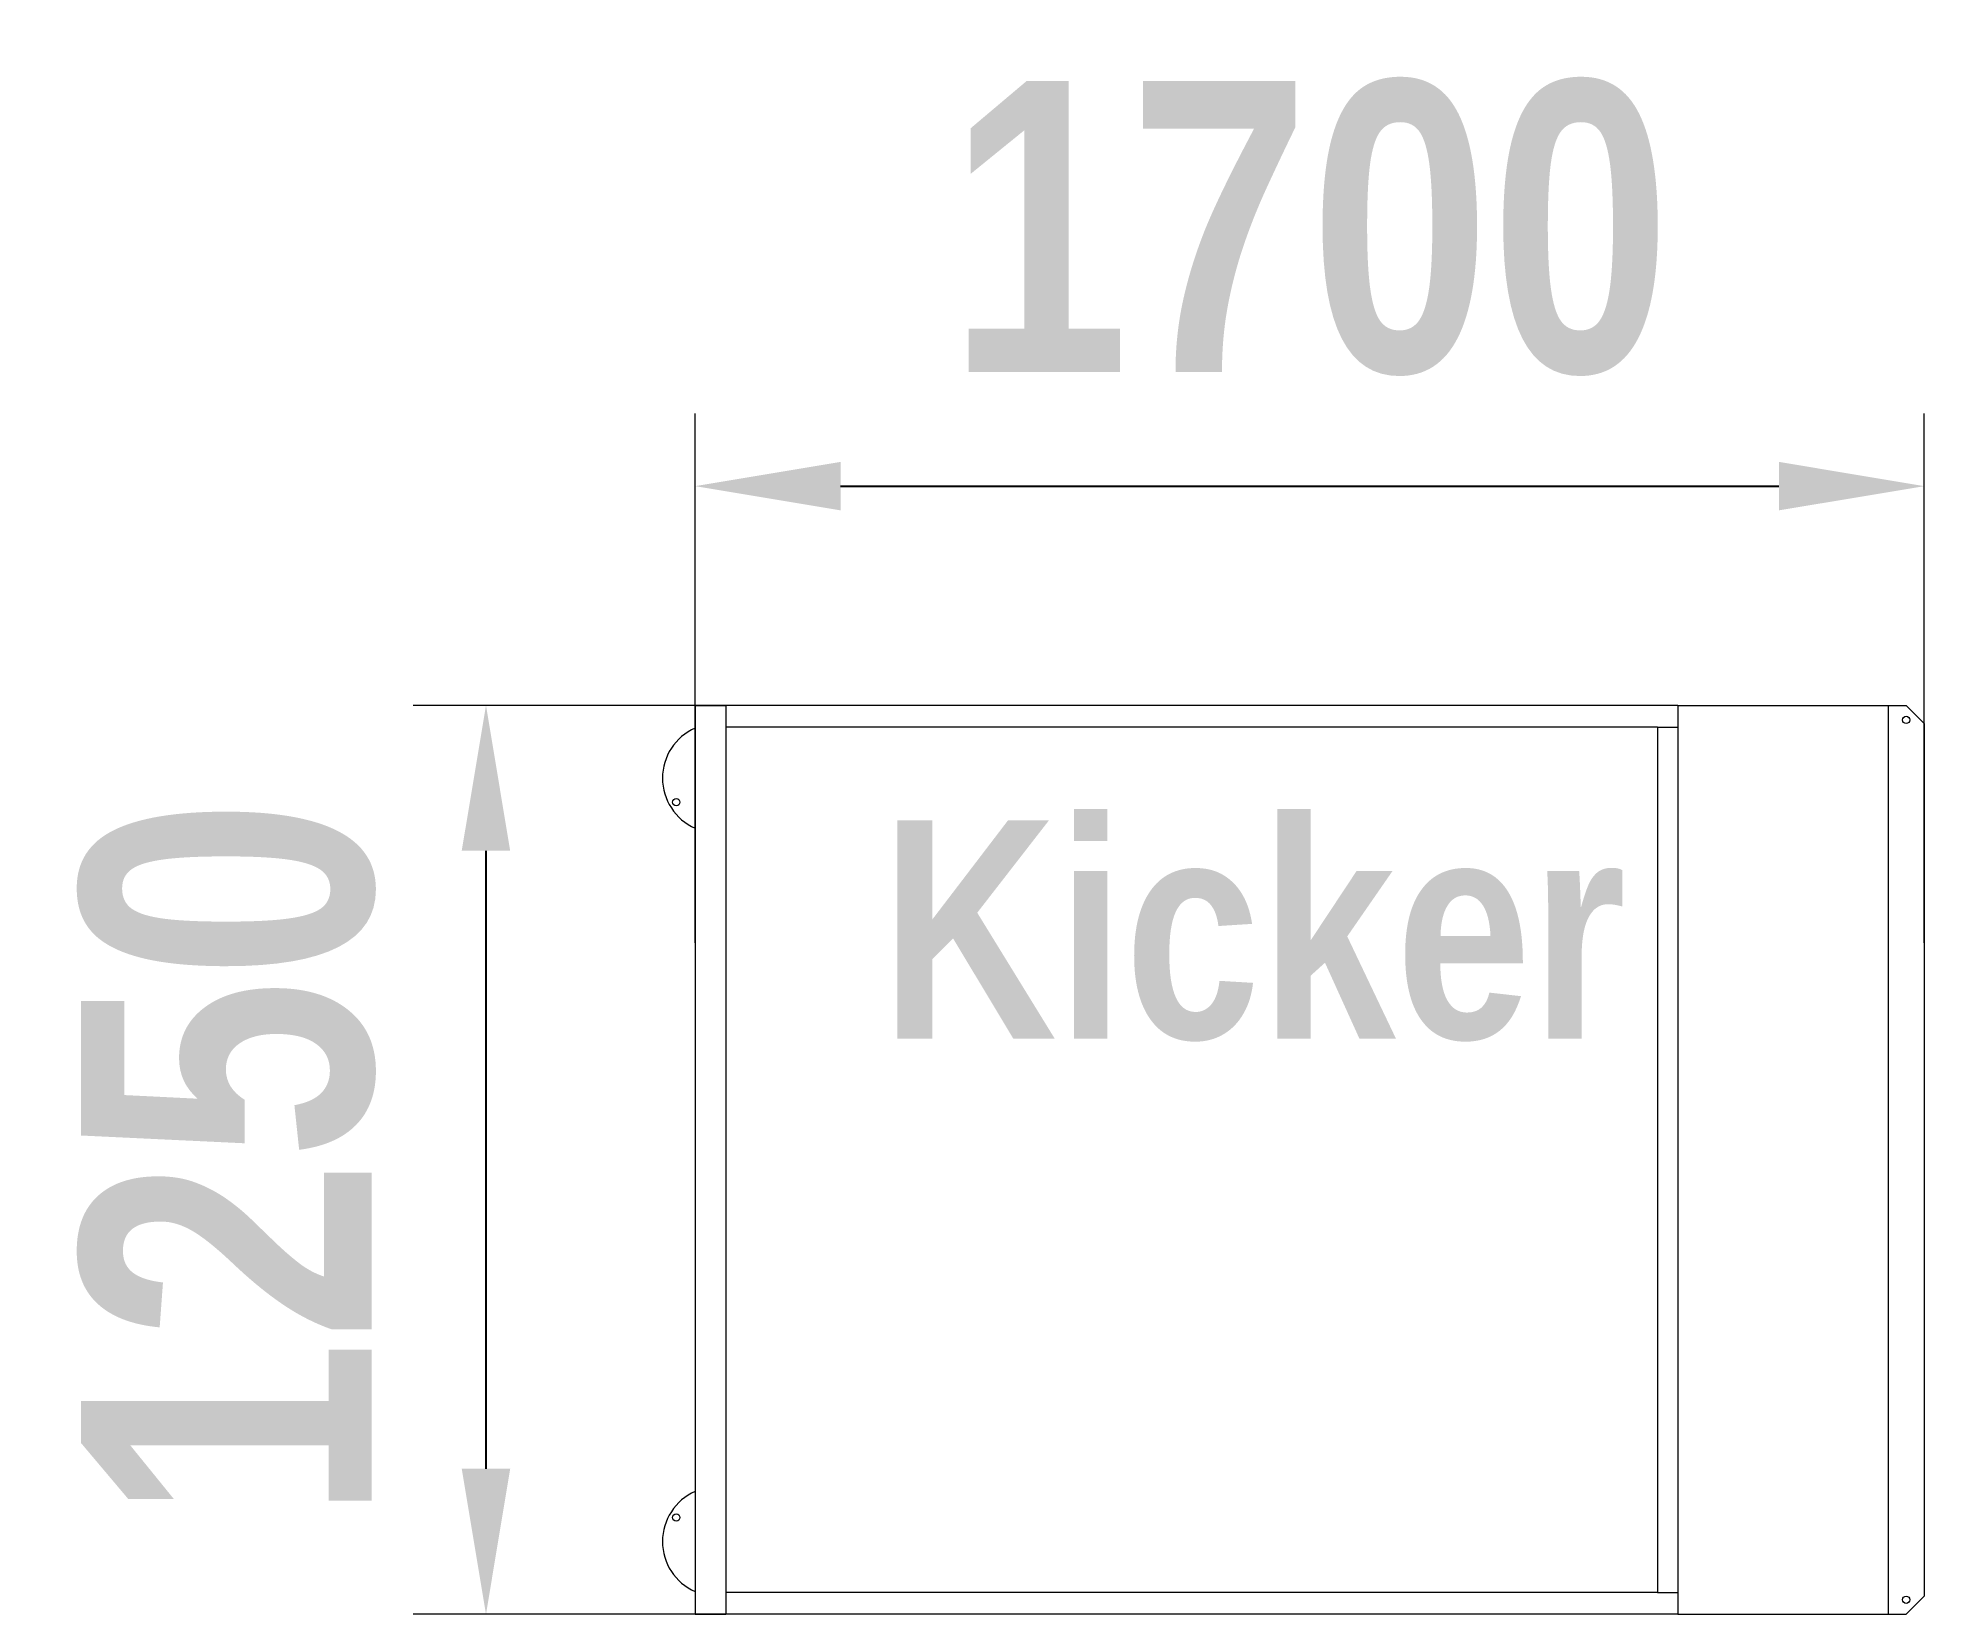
# Model space of a CAD drawing. Header units: millimetres. Extents: x 76534 to 79130, y 1693 to 3861.
import ezdxf

# ---------------------------------------------------------------- set-up
doc = ezdxf.new("R2010")
doc.units = ezdxf.units.MM
doc.layers.add('DiKom', color=7, linetype='Continuous')
doc.styles.add('style1', font='arialbd.ttf', dxfattribs={"width": 0.8})
doc.dimstyles.new('1-50', dxfattribs={"dimtxt": 600, "dimasz": 300, "dimexe": 100, "dimexo": 0, "dimgap": 300, "dimtad": 1, "dimtxsty": 'style1', "dimcen": 200, "dimclrd": 7, "dimclre": 7, "dimclrt": 7, "dimadec": 1, "dimazin": 2, "dimtfac": 1, "dimtmove": 0, "dimatfit": 2, "dimfxl": 1, "dimlwd": 25, "dimlwe": 18, "dimarcsym": 0})

# ---------------------------------------------------------------- blocks, each defined once
blk = doc.blocks.new('*D49')
at = {"layer": 'Defpoints', "color": 0, "transparency": 16777216}
for p in [(79129.9, 3244.5), (77438.9, 2616.6), (79129.9, 2616.6)]:
    blk.add_point(p, dxfattribs=at)
at = {"layer": 'DiKom', "color": 7, "lineweight": 18, "transparency": 16777216}
for p, q in [((77438.9, 2616.6), (77438.9, 3344.5)), ((79129.9, 2616.6), (79129.9, 3344.5))]:
    blk.add_line(p, q, dxfattribs=at)
at = {"layer": 'DiKom', "color": 7, "lineweight": 25, "transparency": 16777216}
blk.add_line((77638.9, 3244.5), (78929.9, 3244.5), dxfattribs=at)
at = {"layer": 'DiKom', "color": 7, "transparency": 16777216}
for points in [[(77638.9, 3277.9), (77638.9, 3211.2), (77438.9, 3244.5)], [(78929.9, 3277.9), (78929.9, 3211.2), (79129.9, 3244.5)]]:
    blk.add_solid(points, dxfattribs=at)
at = {"layer": 'DiKom', "color": 7, "transparency": 16777216, "insert": (78284.4, 3598.8), "char_height": 400, "attachment_point": 5, "style": 'style1'}
blk.add_mtext('1700', dxfattribs=at)
blk = doc.blocks.new('*D50')
at = {"layer": 'Defpoints', "color": 0, "transparency": 16777216}
for p in [(77792, 2943), (77151.1, 1693), (77792, 1693)]:
    blk.add_point(p, dxfattribs=at)
at = {"layer": 'DiKom', "color": 7, "lineweight": 18, "transparency": 16777216}
for p, q in [((77792, 2943), (77051.1, 2943)), ((77792, 1693), (77051.1, 1693))]:
    blk.add_line(p, q, dxfattribs=at)
at = {"layer": 'DiKom', "color": 7, "lineweight": 25, "transparency": 16777216}
blk.add_line((77151.1, 2743), (77151.1, 1893), dxfattribs=at)
at = {"layer": 'DiKom', "color": 7, "transparency": 16777216}
for points in [[(77117.7, 2743), (77184.4, 2743), (77151.1, 2943)], [(77117.7, 1893), (77184.4, 1893), (77151.1, 1693)]]:
    blk.add_solid(points, dxfattribs=at)
at = {"layer": 'DiKom', "color": 7, "transparency": 16777216, "insert": (76796.8, 2318), "char_height": 400, "attachment_point": 5, "rotation": 90, "style": 'style1'}
blk.add_mtext('1250', dxfattribs=at)

msp = doc.modelspace()

# ---------------------------------------------------------------- linework, layer by layer
at = {"layer": 'DiKom', "color": 7, "linetype": 'Continuous', "lineweight": 15}
for p, q in [((77438.859, 2942.953), (77438.859, 1692.953)), ((77438.859, 2942.953), (77480.859, 2942.953)), ((78790.671, 2942.953), (77480.859, 2942.953)), ((77480.859, 2942.953), (77480.859, 1692.953)), ((78790.671, 2942.953), (78790.671, 1692.953)), ((78790.671, 2942.953), (79104.935, 2942.953)), ((79080.117, 2942.953), (79080.117, 1692.953)), ((79104.935, 2942.953), (79129.935, 2917.953)), ((78762.702, 2912.953), (77480.859, 2912.953)), ((78762.702, 2912.953), (78762.702, 1722.953)), ((78762.702, 2912.953), (78790.671, 2912.953)), ((79129.935, 2917.953), (79129.935, 1717.953)), ((78762.702, 1722.953), (77480.859, 1722.953)), ((78762.702, 1722.953), (78790.671, 1722.953)), ((79104.935, 1692.953), (79129.935, 1717.953)), ((77438.859, 1692.953), (77480.859, 1692.953)), ((78790.671, 1692.953), (77480.859, 1692.953)), ((78790.671, 1692.953), (79104.935, 1692.953))]:
    msp.add_line(p, q, dxfattribs=at)
for centre in [(79105.026, 2922.953), (77412.874, 2809.928), (77412.874, 1825.978), (79105.026, 1712.953)]:
    msp.add_circle(centre, 5, dxfattribs=at)
for centre in [(77468.859, 2842.953), (77468.859, 1792.953)]:
    msp.add_arc(centre, 75, 113.578178, 246.421822, dxfattribs=at)

# ---------------------------------------------------------------- texts
at = {"layer": 'DiKom', "insert": (77694.539, 2784.716), "char_height": 300, "width": 2879.2195, "attachment_point": 1, "style": 'style1'}
msp.add_mtext('Kicker', dxfattribs=at)

# ---------------------------------------------------------------- dimensions: what is measured, and where the dimension line sits
at = {"layer": 'DiKom'}
dim = msp.add_linear_dim(base=(79129.935, 3244.535), p1=(77438.859, 2616.563), p2=(79129.935, 2616.563), text='1700', dimstyle='1-50', override={"dimtxt": 400, "dimasz": 200, "dimgap": 150}, dxfattribs=at)
dim.commit()
dim.dimension.update_dxf_attribs({"geometry": '*D49', "text_midpoint": (78284.397, 3244.535), "dimtype": 160})
dim = msp.add_linear_dim(base=(77151.066, 1692.953), p1=(77791.999, 2942.953), p2=(77791.999, 1692.953), angle=90, dimstyle='1-50', override={"dimtxt": 400, "dimasz": 200, "dimgap": 150}, dxfattribs=at)
dim.commit()
dim.dimension.update_dxf_attribs({"geometry": '*D50', "text_midpoint": (77151.066, 2317.953), "dimtype": 160})

doc.saveas('drawing.dxf')
